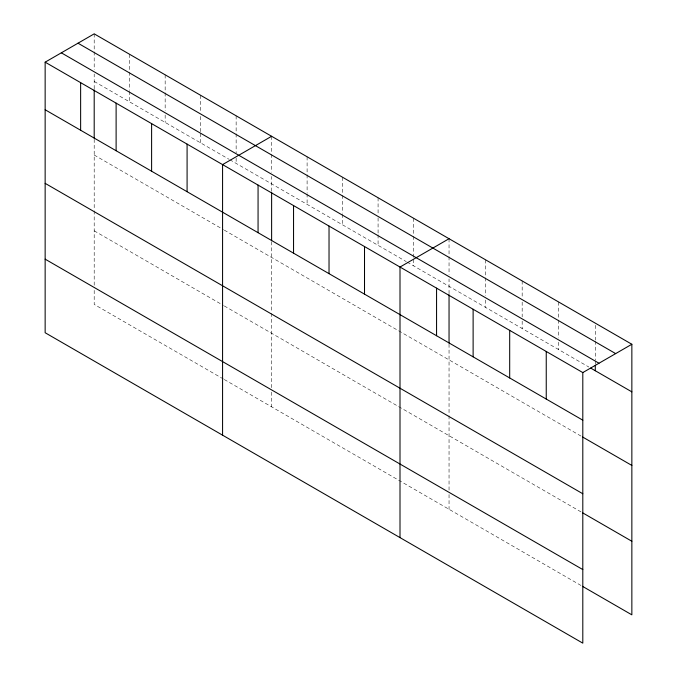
<?xml version="1.0" encoding="UTF-8"?>
<svg xmlns="http://www.w3.org/2000/svg" width="677" height="677" viewBox="0 0 677 677"><rect width="100%" height="100%" fill="white"/><g stroke="black" fill="none" stroke-linecap="round" stroke-linejoin="round"><path stroke-width="0.51" stroke-dasharray="3.38 2.54" d="M94.196 88.797L94.196 74.038M271.621 191.236L271.621 176.477M449.046 293.674L449.046 278.907M94.196 81.435L228.86 159.188M229.765 159.713L406.285 261.627M407.19 262.151L588.897 367.052M94.196 155.025L223.393 229.613M224.307 230.146L581.585 436.411M94.196 230.832L223.393 305.429M224.307 305.953L581.585 512.227M223.393 379.01L94.196 304.422L94.196 287.598M224.307 379.535L581.585 585.808M595.295 325.273L595.295 340.074M595.295 341.132L595.295 360.172M595.295 361.23L595.295 364.404M558.728 302.052L558.728 318.969M558.728 320.026L558.728 338.001M558.728 342.232L558.728 349.637M522.17 280.938L522.17 297.863M522.17 302.094L522.17 316.895M522.17 321.126L522.17 328.531M485.612 259.833L485.612 276.749M485.612 277.807L485.612 295.79M485.612 300.021L485.612 307.417M449.046 238.727L449.046 255.644M449.046 256.701L449.046 274.676M449.046 344.128L449.046 414.646M449.046 415.703L449.046 490.368M449.046 494.574L449.046 509.29M413.562 218.239L413.562 235.156M413.562 236.214L413.562 258.419M413.562 259.477L413.562 265.824M378.079 197.752L378.079 213.61M378.079 217.842L378.079 233.709M378.079 234.767L378.079 245.336M342.596 177.264L342.596 194.181M342.596 195.238L342.596 213.221M342.596 214.279L342.596 224.849M307.104 156.776L307.104 173.693M307.104 174.751L307.104 192.733M307.104 193.791L307.104 204.361M271.621 136.289L271.621 153.205M271.621 154.263L271.621 172.246M271.621 241.689L271.621 312.215M271.621 313.265L271.621 387.929M271.621 392.135L271.621 406.852M236.138 115.801L236.138 132.717M236.138 133.775L236.138 152.816M236.138 158.096L236.138 163.385M200.646 95.313L200.646 112.23M200.646 116.461L200.646 132.328M200.646 133.386L200.646 142.898M165.163 74.825L165.163 91.742M165.163 92.8L165.163 110.783M165.163 115.014L165.163 122.41M129.679 54.338L129.679 90.295M129.679 91.353L129.679 101.922M94.196 33.85L94.196 50.767M94.196 51.824L94.196 69.807M94.196 139.25L94.196 209.777M94.196 210.826L94.196 286.549"/><path stroke-width="1.02" d="M94.196 89.846L94.196 138.201M271.621 192.285L271.621 240.64M449.046 294.723L449.046 343.078M45.147 62.166L582.804 372.578L582.804 643.15L45.147 332.737L45.147 62.166L94.196 33.85L631.853 344.263L631.853 614.834L582.499 586.333M271.621 136.289L222.572 164.604L222.572 435.176M449.046 238.727L400.005 267.043L400.005 537.606M582.804 372.578L631.853 344.263M78.007 43.193L615.664 353.606M61.336 52.823L598.993 363.236M590.725 368.11L631.853 391.856M45.147 109.759L582.804 420.172M582.499 436.944L631.853 465.437M45.147 183.34L582.804 493.753M582.499 512.751L631.853 541.253M45.147 259.156L582.804 569.569M595.295 365.462L595.295 370.742M546.246 351.473L546.246 399.066M509.688 330.368L509.688 377.952M473.121 309.254L473.121 356.847M436.563 288.148L436.563 335.741M364.514 246.555L364.514 294.14M329.03 226.067L329.03 273.652M293.547 205.58L293.547 253.164M258.064 185.092L258.064 232.676M187.089 144.116L187.089 191.701M151.606 123.629L151.606 171.222M116.114 103.141L116.114 150.734M80.631 82.653L80.631 130.246"/></g></svg>
